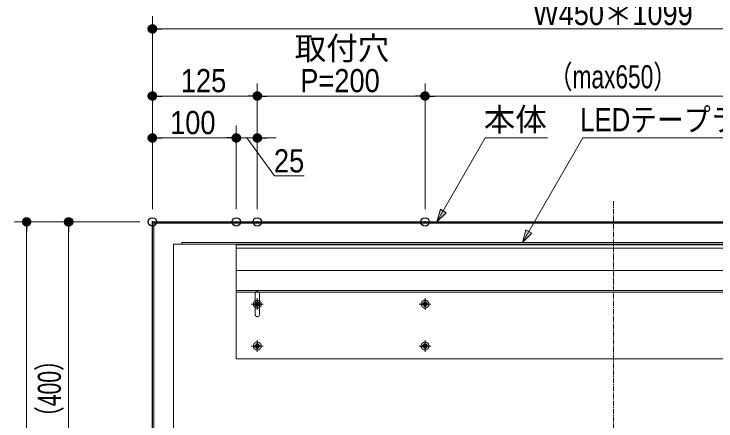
# Model space of a CAD drawing. Units: millimetres, scale not verified. Extents: x -4547 to 4547, y -2284 to 2284.
# Drawn here: x -3455 to -2618, y -837 to -352 of the extents above; entities that cross this region are included whole.
import ezdxf
from ezdxf.enums import TextEntityAlignment as Align

# ---------------------------------------------------------------- set-up
doc = ezdxf.new("R2010")
doc.units = ezdxf.units.MM
doc.header["$LTSCALE"] = 20
doc.header["$PDMODE"] = 32
doc.header["$PDSIZE"] = 10
for name, pattern in [('USER1', [0.8, 0.5, -0.3]), ('USER2', [2.91, 1.76, -0.4, 0.35, -0.4]), ('USER3', [9.172222, 5.997222, -1.058333, 1.058333, -1.058333])]:
    doc.linetypes.add(name, pattern=pattern)
for name, color, linetype, lineweight in [('0-1_3一般', 7, 'Continuous', 15), ('0-2_2寸法-1', 7, 'Continuous', 15), ('0-3_0', 7, 'Continuous', 25), ('0-5_2寸法-2', 7, 'Continuous', 15), ('0-6_2寸法-3', 7, 'Continuous', 15)]:
    doc.layers.add(name, color=color, linetype=linetype, lineweight=lineweight)
doc.layers.add('0-4_Defpoints', color=7, linetype='Continuous')
doc.styles.add('ＭＳ Ｐゴシック', font='')
doc.styles.get('ＭＳ Ｐゴシック').set_extended_font_data('MS PGothic')

# ---------------------------------------------------------------- blocks, each defined once
blk = doc.blocks.new('グループ-8')
at = {"layer": '0-1_3一般', "linetype": 'USER1'}
blk.add_line((-36980, -12630), (-19000, -12630), dxfattribs=at)
blk.add_lwpolyline([(-36980, -12550), (-19000, -12550), (-19000, -13631.7), (-36980, -13631.7)], close=True, dxfattribs=at)
blk = doc.blocks.new('グループ-14')
at = {"layer": '0-1_3一般', "linetype": 'USER2'}
for p, q in [((-36480, -14816), (-36480, -15104)), ((-36624, -14960), (-36336, -14960))]:
    blk.add_line(p, q, dxfattribs=at)
at = {"layer": '0-1_3一般', "linetype": 'USER1'}
for p, q in [((-36540, -14974), (-36540, -14946)), ((-36540, -14946), (-36494, -14946)), ((-36494, -14974), (-36540, -14974)), ((-36494, -14900), (-36466, -14900)), ((-36494, -14946), (-36494, -14900)), ((-36494, -15020), (-36494, -14974)), ((-36494, -15020), (-36466, -15020)), ((-36466, -14946), (-36466, -14900)), ((-36466, -14946), (-36420, -14946)), ((-36466, -15020), (-36466, -14974)), ((-36420, -14974), (-36466, -14974)), ((-36420, -14974), (-36420, -14946))]:
    blk.add_line(p, q, dxfattribs=at)
for radius in [94, 50, 40]:
    blk.add_circle((-36480, -14960), radius, dxfattribs=at)
blk = doc.blocks.new('グループ-15')
at = {"layer": '0-1_3一般', "linetype": 'USER2'}
for p, q in [((-36480, -13816), (-36480, -14104)), ((-36624, -13960), (-36336, -13960))]:
    blk.add_line(p, q, dxfattribs=at)
at = {"layer": '0-1_3一般', "linetype": 'USER1'}
for p, q in [((-36540, -13974), (-36540, -13946)), ((-36540, -13946), (-36494, -13946)), ((-36494, -13974), (-36540, -13974)), ((-36494, -13900), (-36466, -13900)), ((-36494, -13946), (-36494, -13900)), ((-36494, -14020), (-36494, -13974)), ((-36494, -14020), (-36466, -14020)), ((-36466, -13946), (-36466, -13900)), ((-36466, -13946), (-36420, -13946)), ((-36466, -14020), (-36466, -13974)), ((-36420, -13974), (-36466, -13974)), ((-36420, -13974), (-36420, -13946))]:
    blk.add_line(p, q, dxfattribs=at)
for radius in [94, 50, 40]:
    blk.add_circle((-36480, -13960), radius, dxfattribs=at)
blk = doc.blocks.new('グループ-16')
at = {"layer": '0-1_3一般', "linetype": 'USER2'}
for p, q in [((-32480, -14816), (-32480, -15104)), ((-32624, -14960), (-32336, -14960))]:
    blk.add_line(p, q, dxfattribs=at)
at = {"layer": '0-1_3一般', "linetype": 'USER1'}
for p, q in [((-32540, -14974), (-32540, -14946)), ((-32540, -14946), (-32494, -14946)), ((-32494, -14974), (-32540, -14974)), ((-32494, -14900), (-32466, -14900)), ((-32494, -14946), (-32494, -14900)), ((-32494, -15020), (-32494, -14974)), ((-32494, -15020), (-32466, -15020)), ((-32466, -14946), (-32466, -14900)), ((-32466, -14946), (-32420, -14946)), ((-32466, -15020), (-32466, -14974)), ((-32420, -14974), (-32466, -14974)), ((-32420, -14974), (-32420, -14946))]:
    blk.add_line(p, q, dxfattribs=at)
for radius in [94, 50, 40]:
    blk.add_circle((-32480, -14960), radius, dxfattribs=at)
blk = doc.blocks.new('グループ-17')
at = {"layer": '0-1_3一般', "linetype": 'USER2'}
for p, q in [((-32480, -13816), (-32480, -14104)), ((-32624, -13960), (-32336, -13960))]:
    blk.add_line(p, q, dxfattribs=at)
at = {"layer": '0-1_3一般', "linetype": 'USER1'}
for p, q in [((-32540, -13974), (-32540, -13946)), ((-32540, -13946), (-32494, -13946)), ((-32494, -13974), (-32540, -13974)), ((-32494, -13900), (-32466, -13900)), ((-32494, -13946), (-32494, -13900)), ((-32494, -14020), (-32494, -13974)), ((-32494, -14020), (-32466, -14020)), ((-32466, -13946), (-32466, -13900)), ((-32466, -13946), (-32420, -13946)), ((-32466, -14020), (-32466, -13974)), ((-32420, -13974), (-32466, -13974)), ((-32420, -13974), (-32420, -13946))]:
    blk.add_line(p, q, dxfattribs=at)
for radius in [94, 50, 40]:
    blk.add_circle((-32480, -13960), radius, dxfattribs=at)
blk = doc.blocks.new('グループ-22')
at = {"layer": '0-1_3一般', "linetype": 'USER1'}
blk.add_line((-19000, -13676.6), (-36980, -13676.6), dxfattribs=at)
blk.add_lwpolyline([(-36980, -13160), (-19000, -13160), (-19000, -15260), (-36980, -15260)], close=True, dxfattribs=at)
blk = doc.blocks.new('グループ-23')
at = {"layer": '0-1_3一般', "linetype": 'USER1'}
for p, q in [((-36530, -14210), (-36530, -13710)), ((-36430, -13710), (-36430, -14210))]:
    blk.add_line(p, q, dxfattribs=at)
for centre, start, end in [((-36480, -13710), 90, 180), ((-36480, -13710), 0, 90), ((-36480, -14210), 180, 270), ((-36480, -14210), 270, 0)]:
    blk.add_arc(centre, 50, start, end, dxfattribs=at)
at = {"layer": '0-1_3一般'}
for name in ['グループ-22', 'グループ-15', 'グループ-17', 'グループ-14', 'グループ-16']:
    blk.add_blockref(name, (0, 0), dxfattribs=at)
blk = doc.blocks.new('グループ-25')
at = {"layer": '0-1_3一般', "linetype": 'USER3'}
blk.add_line((-27990, -28500), (-27990, -11500), dxfattribs=at)
at = {"layer": '0-1_3一般', "lineweight": 30}
blk.add_lwpolyline([(-38980, -12000), (-17000, -12000), (-17000, -28000), (-38980, -28000)], close=True, dxfattribs=at)
at = {"layer": '0-1_3一般'}
blk.add_lwpolyline([(-38950, -12030), (-17030, -12030), (-17030, -27970), (-38950, -27970)], close=True, dxfattribs=at)
at = {"layer": '0-1_3一般', "linetype": 'USER1'}
blk.add_lwpolyline([(-38480, -12530), (-17500, -12530), (-17500, -27470), (-38480, -27470)], close=True, dxfattribs=at)
blk.add_lwpolyline([(-38280, -12530), (-38280, -12490), (-17700, -12490), (-17700, -12530)], dxfattribs=at)
at = {"layer": '0-1_3一般'}
for name in ['グループ-8', 'グループ-23']:
    blk.add_blockref(name, (0, 0), dxfattribs=at)
blk = doc.blocks.new('_Dot')
at = {"layer": '0-3_0'}
blk.add_line((-10, 0), (-20, 0), dxfattribs=at)
for points in [[(0, 0), (-10, 0), (-9.92, 1.25)], [(0, 0), (-9.92, -1.25), (-10, 0)], [(0, 0), (-9.92, 1.25), (-9.69, 2.49)], [(0, 0), (-9.69, -2.49), (-9.92, -1.25)], [(0, 0), (-9.69, 2.49), (-9.3, 3.68)], [(0, 0), (-9.3, -3.68), (-9.69, -2.49)], [(0, 0), (-9.3, 3.68), (-8.76, 4.82)], [(0, 0), (-8.76, -4.82), (-9.3, -3.68)], [(0, 0), (-8.76, 4.82), (-8.09, 5.88)], [(0, 0), (-8.09, -5.88), (-8.76, -4.82)], [(0, 0), (-8.09, 5.88), (-7.29, 6.85)], [(0, 0), (-7.29, -6.85), (-8.09, -5.88)], [(0, 0), (-7.29, 6.85), (-6.37, 7.71)], [(0, 0), (-6.37, -7.71), (-7.29, -6.85)], [(0, 0), (-6.37, 7.71), (-5.36, 8.44)], [(0, 0), (-5.36, -8.44), (-6.37, -7.71)], [(0, 0), (-5.36, 8.44), (-4.26, 9.05)], [(0, 0), (-4.26, -9.05), (-5.36, -8.44)], [(0, 0), (-4.26, 9.05), (-3.09, 9.51)], [(0, 0), (-3.09, -9.51), (-4.26, -9.05)], [(0, 0), (-3.09, 9.51), (-1.87, 9.82)], [(0, 0), (-1.87, -9.82), (-3.09, -9.51)], [(0, 0), (-1.87, 9.82), (-0.63, 9.98)], [(0, 0), (-0.63, -9.98), (-1.87, -9.82)], [(0, 0), (-0.63, 9.98), (0.63, 9.98)], [(0, 0), (0.63, -9.98), (-0.63, -9.98)], [(0, 0), (0.63, 9.98), (1.87, 9.82)], [(0, 0), (1.87, 9.82), (3.09, 9.51)], [(0, 0), (3.09, 9.51), (4.26, 9.05)], [(0, 0), (4.26, 9.05), (5.36, 8.44)], [(0, 0), (5.36, 8.44), (6.37, 7.71)], [(0, 0), (6.37, 7.71), (7.29, 6.85)], [(0, 0), (7.29, 6.85), (8.09, 5.88)], [(0, 0), (8.09, 5.88), (8.76, 4.82)], [(0, 0), (8.76, 4.82), (9.3, 3.68)], [(0, 0), (9.3, 3.68), (9.69, 2.49)], [(0, 0), (9.69, 2.49), (9.92, 1.25)], [(0, 0), (9.92, 1.25), (10, 0)], [(0, 0), (1.87, -9.82), (0.63, -9.98)], [(0, 0), (3.09, -9.51), (1.87, -9.82)], [(0, 0), (4.26, -9.05), (3.09, -9.51)], [(0, 0), (5.36, -8.44), (4.26, -9.05)], [(0, 0), (6.37, -7.71), (5.36, -8.44)], [(0, 0), (7.29, -6.85), (6.37, -7.71)], [(0, 0), (8.09, -5.88), (7.29, -6.85)], [(0, 0), (8.76, -4.82), (8.09, -5.88)], [(0, 0), (9.3, -3.68), (8.76, -4.82)], [(0, 0), (9.69, -2.49), (9.3, -3.68)], [(0, 0), (9.92, -1.25), (9.69, -2.49)], [(0, 0), (10, 0), (9.92, -1.25)]]:
    blk.add_solid(points, dxfattribs=at)

msp = doc.modelspace()

# ---------------------------------------------------------------- linework, layer by layer
at = {"layer": '0-2_2寸法-1'}
for p, q in [((-3289.63, -435), (-3289.63, -355)), ((-2201.88, -370), (-3278.37, -370)), ((-3289.63, -485), (-3289.63, -435)), ((-3164.63, -485), (-3164.63, -435)), ((-3164.63, -485), (-3164.63, -435)), ((-2964.63, -585), (-2964.63, -435)), ((-2964.63, -585), (-2964.63, -435)), ((-3278.37, -450), (-3175.88, -450)), ((-3153.37, -450), (-2975.88, -450)), ((-2953.37, -450), (-2526.88, -450)), ((-3289.63, -585), (-3289.63, -485)), ((-3189.63, -585), (-3189.63, -485)), ((-3200.88, -500), (-3278.37, -500)), ((-3404.63, -600), (-3454.63, -600)), ((-3304.63, -600), (-3404.63, -600)), ((-3439.63, -611.26), (-3439.63, -1388.74)), ((-3389.63, -988.74), (-3389.63, -611.26))]:
    msp.add_line(p, q, dxfattribs=at)
at = {"layer": '0-4_Defpoints'}
for p in [(-3289.63, -370), (-3289.63, -450), (-3164.63, -450), (-2964.63, -450), (-3289.63, -500), (-3189.63, -500), (-3164.63, -500), (-3389.63, -600), (-3289.63, -600), (-3189.63, -600), (-3164.63, -600), (-2964.63, -600)]:
    msp.add_point(p, dxfattribs=at)
at = {"layer": '0-5_2寸法-2'}
for p, q in [((-3189.63, -585), (-3189.63, -485)), ((-3164.63, -585), (-3164.63, -485)), ((-3200.88, -500), (-3212.14, -500)), ((-3164.63, -500), (-3189.63, -500)), ((-3153.37, -500), (-3142.11, -500))]:
    msp.add_line(p, q, dxfattribs=at)
msp.add_lwpolyline([(-3108.77, -545), (-3143.93, -545), (-3177.13, -500)], dxfattribs=at)
at = {"layer": '0-6_2寸法-3'}
for points in [[(-2818.84, -500), (-2892.92, -500), (-2950.66, -600)], [(-2526.13, -500), (-2776.74, -500), (-2848.63, -624.5)]]:
    msp.add_lwpolyline(points, dxfattribs=at)
at = {"layer": '0-6_2寸法-3', "lineweight": 5}
for points in [[(-2939.32, -589.05), (-2950.66, -600), (-2946.31, -584.84)], [(-2837.47, -613.35), (-2848.63, -624.5), (-2844.54, -609.27)]]:
    msp.add_lwpolyline(points, close=True, dxfattribs=at)
at = {"layer": '0-6_2寸法-3'}
for points in [[(-2939.32, -589.05), (-2946.31, -584.84), (-2950.66, -600)], [(-2837.47, -613.35), (-2844.54, -609.27), (-2848.63, -624.5)]]:
    msp.add_solid(points, dxfattribs=at)

# ---------------------------------------------------------------- block references
at = {"layer": '0-1_3一般', "xscale": 0.05, "yscale": 0.05}
msp.add_blockref('グループ-25', (-1340.63, 0), dxfattribs=at)
at = {"layer": '0-2_2寸法-1', "xscale": 0.5627563, "yscale": 0.5627563}
for p, rotation in [((-3289.63, -370), 180), ((-3289.63, -450), 180), ((-3164.63, -450), 180), ((-2964.63, -450), 180), ((-3289.63, -500), 180), ((-3439.63, -600), 90), ((-3389.63, -600), 90)]:
    msp.add_blockref('_Dot', p, dxfattribs=dict(at, rotation=rotation))
for p in [(-3164.63, -450), (-2964.63, -450), (-3189.63, -500)]:
    msp.add_blockref('_Dot', p, dxfattribs=at)
at = {"layer": '0-5_2寸法-2', "xscale": 0.5627563, "yscale": 0.5627563}
msp.add_blockref('_Dot', (-3189.63, -500), dxfattribs=at)
at = {"layer": '0-5_2寸法-2', "xscale": 0.5627563, "yscale": 0.5627563, "rotation": 180}
msp.add_blockref('_Dot', (-3164.63, -500), dxfattribs=at)

# ---------------------------------------------------------------- texts
at = {"layer": '0-2_2寸法-1', "style": 'ＭＳ Ｐゴシック'}
for s, height, width, p in [('W450＊1099', 27.51, 0.9, (-2835.93, -373.72)), ('（max650）', 27.57, 0.75, (-2817, -449.11)), ('125', 27.57, 0.9, (-3255.79, -453.72)), ('P=200', 27.57, 0.9, (-3113.4, -453.72)), ('100', 27.57, 0.9, (-3268.58, -503.72))]:
    msp.add_text(s, height=height, dxfattribs=dict(at, width=width)).set_placement(p, align=Align.BOTTOM_LEFT)
at = {"layer": '0-2_2寸法-1', "style": 'ＭＳ Ｐゴシック', "width": 0.7}
msp.add_text('（400）', height=27.57, rotation=90, dxfattribs=at).set_placement((-3390.51, -846.03), align=Align.BOTTOM_LEFT)
at = {"layer": '0-5_2寸法-2', "style": 'ＭＳ Ｐゴシック', "width": 0.9}
msp.add_text('25', height=27.57, dxfattribs=at).set_placement((-3144.79, -549.29), align=Align.BOTTOM_LEFT)
at = {"layer": '0-6_2寸法-3', "style": 'ＭＳ Ｐゴシック'}
for s, p in [('取付穴', (-3120.1, -415.12)), ('本体', (-2894.65, -499.97))]:
    msp.add_text(s, height=27.57, dxfattribs=at).set_placement(p, align=Align.BOTTOM_LEFT)
at = {"layer": '0-6_2寸法-3', "style": 'ＭＳ Ｐゴシック', "width": 0.85}
msp.add_text('LEDテープライト', height=27.57, dxfattribs=at).set_placement((-2779.64, -500.27), align=Align.BOTTOM_LEFT)

doc.saveas('drawing.dxf')
